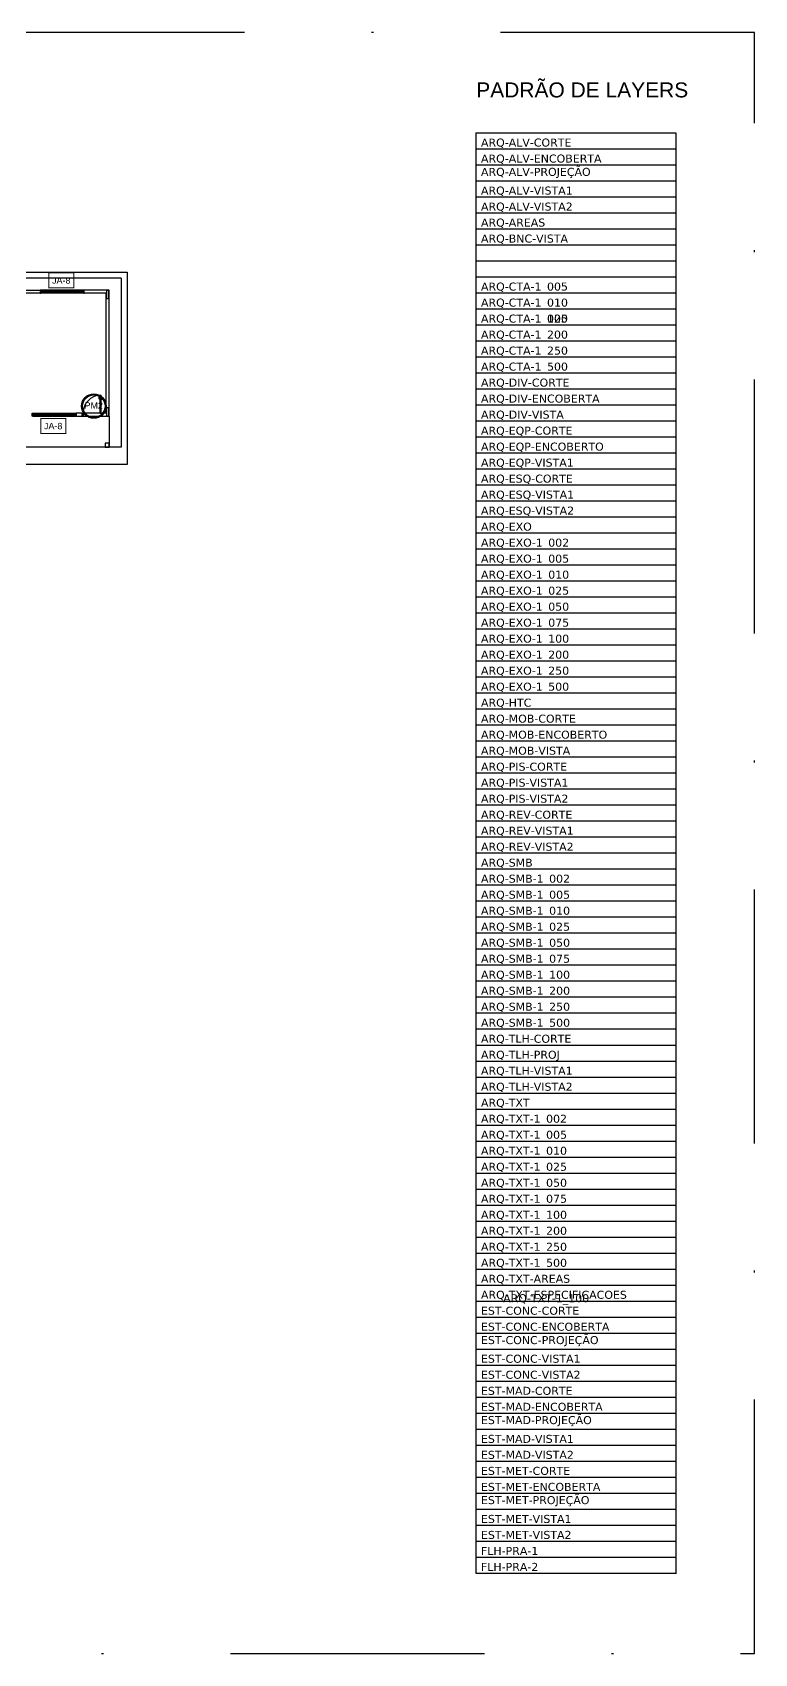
# Model space of a CAD drawing. Header units: inches. Extents: x 48 to 253, y 44 to 126.
# Drawn here: x 217 to 253.1, y 44.5 to 125.5 of the extents above; entities that cross this region are included whole.
import ezdxf

# ---------------------------------------------------------------- set-up
doc = ezdxf.new("R2010")
doc.units = ezdxf.units.IN
doc.header["$LTSCALE"] = 100
doc.header["$MEASUREMENT"] = 0
for name, pattern in [('C5', [60, 50, -5, 0, -5]), ('CONTINU', [0]), ('DASHDOT', [25.4, 12.7, -6.35, 0, -6.35]), ('HIDDEN', [9.525, 6.35, -3.175]), ('TRAÇO-2PTOS_P', [0.625, 0.25, -0.125, 0, -0.125, 0, -0.125])]:
    doc.linetypes.add(name, pattern=pattern)
for name, color, linetype in [('ARQ-ALV-CORTE', 5, 'Continuous'), ('ARQ-ALV-ENCOBERTA', 8, 'HIDDEN'), ('ARQ-ALV-PROJEÇÃO', 252, 'Continuous'), ('ARQ-ALV-VISTA1', 2, 'Continuous'), ('ARQ-ALV-VISTA2', 1, 'Continuous'), ('ARQ-AREAS', 7, 'Continuous'), ('ARQ-BNC-VISTA', 1, 'Continuous'), ('ARQ-CTA-1_005', 1, 'C5'), ('ARQ-CTA-1_010', 1, 'C5'), ('ARQ-CTA-1_025', 1, 'Continuous'), ('ARQ-CTA-1_100', 1, 'Continuous'), ('ARQ-CTA-1_200', 1, 'C5'), ('ARQ-CTA-1_250', 1, 'Continuous'), ('ARQ-CTA-1_500', 1, 'Continuous'), ('ARQ-DIV-CORTE', 3, 'Continuous'), ('ARQ-DIV-ENCOBERTA', 8, 'Continuous'), ('ARQ-DIV-VISTA', 1, 'Continuous'), ('ARQ-EQP-CORTE', 2, 'Continuous'), ('ARQ-EQP-ENCOBERTO', 8, 'Continuous'), ('ARQ-EQP-VISTA', 1, 'Continuous'), ('ARQ-ESQ-CORTE', 3, 'Continuous'), ('ARQ-ESQ-VISTA1', 2, 'Continuous'), ('ARQ-ESQ-VISTA2', 1, 'Continuous'), ('ARQ-EXO', 251, 'C5'), ('ARQ-EXO-1_002', 251, 'C5'), ('ARQ-EXO-1_005', 251, 'C5'), ('ARQ-EXO-1_010', 251, 'C5'), ('ARQ-EXO-1_025', 251, 'C5'), ('ARQ-EXO-1_050', 251, 'C5'), ('ARQ-EXO-1_100', 251, 'C5'), ('ARQ-EXO-1_200', 251, 'C5'), ('ARQ-EXO-1_250', 251, 'C5'), ('ARQ-EXO-1_500', 251, 'C5'), ('ARQ-HTC', 9, 'Continuous'), ('ARQ-MOB-CORTE', 2, 'Continuous'), ('ARQ-MOB-ENCOBERTO', 8, 'HIDDEN'), ('ARQ-MOB-VISTA', 1, 'CONTINU'), ('ARQ-PIS-VISTA1', 1, 'Continuous'), ('ARQ-PIS-VISTA2', 2, 'Continuous'), ('ARQ-REV-CORTE', 3, 'Continuous'), ('ARQ-REV-VISTA1', 30, 'Continuous'), ('ARQ-REV-VISTA2', 30, 'Continuous'), ('ARQ-SMB', 1, 'Continuous'), ('ARQ-SMB-1_002', 1, 'Continuous'), ('ARQ-SMB-1_005', 1, 'CONTINU'), ('ARQ-SMB-1_010', 1, 'Continuous'), ('ARQ-SMB-1_025', 1, 'Continuous'), ('ARQ-SMB-1_050', 1, 'Continuous'), ('ARQ-SMB-1_100', 1, 'Continuous'), ('ARQ-SMB-1_200', 1, 'Continuous'), ('ARQ-SMB-1_250', 1, 'Continuous'), ('ARQ-SMB-1_500', 1, 'Continuous'), ('ARQ-TLH-CORTE', 4, 'Continuous'), ('ARQ-TLH-PROJ', 8, 'TRAÇO-2PTOS_P'), ('ARQ-TLH-VISTA1', 2, 'Continuous'), ('ARQ-TLH-VISTA2', 1, 'Continuous'), ('ARQ-TXT', 2, 'Continuous'), ('ARQ-TXT-1_002', 2, 'Continuous'), ('ARQ-TXT-1_005', 2, 'Continuous'), ('ARQ-TXT-1_010', 2, 'Continuous'), ('ARQ-TXT-1_025', 2, 'Continuous'), ('ARQ-TXT-1_050', 2, 'Continuous'), ('ARQ-TXT-1_075', 2, 'Continuous'), ('ARQ-TXT-1_100', 2, 'Continuous'), ('ARQ-TXT-1_200', 6, 'Continuous'), ('ARQ-TXT-1_250', 2, 'Continuous'), ('ARQ-TXT-1_500', 2, 'Continuous'), ('ARQ-TXT-AREAS', 2, 'Continuous'), ('ARQ-TXT-ESPECIFICACOES', 2, 'Continuous'), ('EST-CONC-CORTE', 6, 'Continuous'), ('EST-CONC-ENCOBERTA', 9, 'Continuous'), ('EST-CONC-PROJEÇÃO', 252, 'Continuous'), ('EST-CONC-VISTA1', 3, 'Continuous'), ('EST-CONC-VISTA2', 2, 'Continuous'), ('EST-MAD-CORTE', 4, 'Continuous'), ('EST-MAD-ENCOBERTA', 9, 'Continuous'), ('EST-MAD-PROJEÇÃO', 251, 'Continuous'), ('EST-MAD-VISTA1', 2, 'Continuous'), ('EST-MAD-VISTA2', 1, 'Continuous'), ('EST-MET-CORTE', 5, 'Continuous'), ('EST-MET-ENCOBERTA', 9, 'Continuous'), ('EST-MET-PROJEÇÃO', 253, 'Continuous'), ('EST-MET-VISTA1', 1, 'Continuous'), ('EST-MET-VISTA2', 8, 'Continuous'), ('FLH-PRA-01', 1, 'Continuous'), ('FLH-PRA-02', 6, 'Continuous')]:
    doc.layers.add(name, color=color, linetype=linetype)
doc.layers.add('ARQ-PIS-CORTE', color=4, linetype='Continuous', plot=False)
doc.layers.add('REV-FNDE', color=1, linetype='Continuous', lineweight=30)
doc.styles.add('ESC-50-A20', font='arial.ttf', dxfattribs={"height": 0.1})
doc.styles.get("Standard").update_dxf_attribs({"font": 'arial.ttf'})

msp = doc.modelspace()

# ---------------------------------------------------------------- hatches: boundary and pattern name
at = {"layer": 'ARQ-SMB-1_100'}
h = msp.add_hatch(color=252, dxfattribs=at)
edge = h.paths.add_edge_path()
edge.add_arc((220.028, 106.854), 0.612, 0, 360)
edge = h.paths.add_edge_path(flags=17)
edge.add_arc((220.028, 106.854), 0.559, 0, 360)

# ---------------------------------------------------------------- linework, layer by layer
at = {"color": 251}
for p, q in [((239.133, 120.513), (249.133, 120.513)), ((239.133, 120.513), (239.133, 48.513)), ((249.133, 120.513), (249.133, 48.48)), ((239.133, 119.713), (249.133, 119.713)), ((239.133, 118.913), (249.133, 118.913)), ((239.133, 118.113), (249.133, 118.113)), ((239.133, 117.313), (249.133, 117.313)), ((239.133, 116.513), (249.133, 116.513)), ((239.133, 115.713), (249.133, 115.713)), ((239.133, 114.913), (249.133, 114.913)), ((239.133, 114.113), (249.133, 114.113)), ((239.133, 113.313), (249.133, 113.313)), ((239.133, 112.513), (249.133, 112.513)), ((239.133, 111.713), (249.133, 111.713)), ((239.133, 110.913), (249.133, 110.913)), ((239.133, 110.113), (249.133, 110.113)), ((239.133, 109.313), (249.133, 109.313)), ((239.133, 108.513), (249.133, 108.513)), ((239.133, 107.713), (249.133, 107.713)), ((239.133, 106.913), (249.133, 106.913)), ((239.133, 106.113), (249.133, 106.113)), ((239.133, 105.313), (249.133, 105.313)), ((239.133, 104.513), (249.133, 104.513)), ((239.133, 103.713), (249.133, 103.713)), ((239.133, 102.913), (249.133, 102.913)), ((239.133, 102.113), (249.133, 102.113)), ((239.133, 101.313), (249.133, 101.313)), ((239.133, 100.513), (249.133, 100.513)), ((239.133, 99.713), (249.133, 99.713)), ((239.133, 98.913), (249.133, 98.913)), ((239.133, 98.113), (249.133, 98.113)), ((239.133, 97.313), (249.133, 97.313)), ((239.133, 96.513), (249.133, 96.513)), ((239.133, 95.713), (249.133, 95.713)), ((239.133, 94.913), (249.133, 94.913)), ((239.133, 94.113), (249.133, 94.113)), ((239.133, 93.313), (249.133, 93.313)), ((239.133, 92.513), (249.133, 92.513)), ((239.133, 91.713), (249.133, 91.713)), ((239.133, 90.913), (249.133, 90.913)), ((239.133, 90.113), (249.133, 90.113)), ((239.133, 89.313), (249.133, 89.313)), ((239.133, 88.513), (249.133, 88.513)), ((239.133, 87.713), (249.133, 87.713)), ((239.133, 86.913), (249.133, 86.913)), ((239.133, 86.113), (249.133, 86.113)), ((239.133, 85.313), (249.133, 85.313)), ((239.133, 84.513), (249.133, 84.513)), ((239.133, 83.713), (249.133, 83.713)), ((239.133, 82.913), (249.133, 82.913)), ((239.133, 82.113), (249.133, 82.113)), ((239.133, 81.313), (249.133, 81.313)), ((239.133, 80.513), (249.133, 80.513)), ((239.133, 79.713), (249.133, 79.713)), ((239.133, 78.913), (249.133, 78.913)), ((239.133, 78.113), (249.133, 78.113)), ((239.133, 77.313), (249.133, 77.313)), ((239.133, 76.513), (249.133, 76.513)), ((239.133, 75.713), (249.133, 75.713)), ((239.133, 74.913), (249.133, 74.913)), ((239.133, 74.113), (249.133, 74.113)), ((239.133, 73.313), (249.133, 73.313)), ((239.133, 72.513), (249.133, 72.513)), ((239.133, 71.713), (249.133, 71.713)), ((239.133, 70.913), (249.133, 70.913)), ((239.133, 70.113), (249.133, 70.113)), ((239.133, 69.313), (249.133, 69.313)), ((239.133, 68.513), (249.133, 68.513)), ((239.133, 67.713), (249.133, 67.713)), ((239.133, 66.913), (249.133, 66.913)), ((239.133, 66.113), (249.133, 66.113)), ((239.133, 65.313), (249.133, 65.313)), ((239.133, 64.513), (249.133, 64.513)), ((239.133, 63.713), (249.133, 63.713)), ((239.133, 62.913), (249.133, 62.913)), ((239.133, 62.113), (249.133, 62.113)), ((239.133, 61.313), (249.133, 61.313)), ((239.133, 60.513), (249.133, 60.513)), ((239.133, 59.713), (249.133, 59.713)), ((239.133, 58.913), (249.133, 58.913)), ((239.133, 58.113), (249.133, 58.113)), ((239.133, 57.313), (249.133, 57.313)), ((239.133, 56.513), (249.133, 56.513)), ((239.133, 55.713), (249.133, 55.713)), ((239.133, 54.913), (249.133, 54.913)), ((239.133, 54.113), (249.133, 54.113)), ((239.133, 53.313), (249.133, 53.313)), ((239.133, 52.513), (249.133, 52.513)), ((239.133, 51.713), (249.133, 51.713)), ((239.133, 50.913), (249.133, 50.913)), ((239.133, 50.113), (249.133, 50.113)), ((239.133, 49.313), (249.133, 49.313)), ((239.133, 48.513), (249.133, 48.513))]:
    msp.add_line(p, q, dxfattribs=at)
at = {"linetype": 'DASHDOT', "ltscale": 0.01}
msp.add_lwpolyline([(253.062, 125.533), (48.358, 125.533), (48.358, 44.49), (253.062, 44.49)], close=True, dxfattribs=at)
at = {"layer": 'ARQ-SMB-1_100', "color": 252, "ltscale": 10, "const_width": 0.05}
for points in [[(217.78, 112.757), (219.03, 112.757), (219.03, 113.507), (217.78, 113.507)], [(217.375, 105.478), (218.625, 105.478), (218.625, 106.228), (217.375, 106.228)]]:
    msp.add_lwpolyline(points, close=True, dxfattribs=at)
at = {"layer": 'ARQ-SMB-1_100', "color": 252}
for radius in [0.612, 0.559]:
    msp.add_circle((220.028, 106.854), radius, dxfattribs=at)
at = {"layer": 'REV-FNDE', "color": 252, "ltscale": 10}
for p, q in [((221.398, 113.253), (162.998, 113.253)), ((219.518, 112.653), (217.378, 112.653)), ((219.548, 112.503), (219.548, 112.653)), ((220.798, 106.353), (220.798, 112.653)), ((221.398, 113.253), (221.398, 104.803)), ((219.518, 112.588), (217.378, 112.588)), ((219.518, 112.568), (217.378, 112.568)), ((219.518, 112.503), (217.378, 112.503)), ((220.648, 106.503), (220.648, 112.503)), ((220.302, 107.213), (220.302, 107.293)), ((220.322, 107.213), (220.322, 107.293)), ((220.332, 107.323), (220.347, 107.323)), ((220.332, 107.303), (220.347, 107.303)), ((220.347, 107.288), (220.347, 107.338)), ((220.347, 107.338), (220.352, 107.338)), ((220.347, 107.288), (220.352, 107.288)), ((220.352, 106.503), (220.352, 107.403)), ((220.352, 107.403), (220.392, 107.403)), ((220.392, 106.503), (220.392, 107.403)), ((220.397, 107.338), (220.392, 107.338)), ((220.397, 107.288), (220.392, 107.288)), ((220.397, 107.288), (220.397, 107.338)), ((220.412, 107.323), (220.397, 107.323)), ((220.412, 107.303), (220.397, 107.303)), ((220.422, 107.213), (220.422, 107.293)), ((220.442, 107.213), (220.442, 107.293)), ((216.973, 106.503), (219.113, 106.503)), ((216.973, 106.438), (219.113, 106.438)), ((216.973, 106.418), (219.113, 106.418)), ((216.973, 106.353), (219.113, 106.353)), ((219.442, 106.503), (219.442, 106.353)), ((219.442, 106.503), (219.492, 106.503)), ((219.442, 106.353), (219.492, 106.353)), ((219.492, 106.503), (219.492, 106.353)), ((220.352, 106.503), (219.492, 106.503)), ((219.492, 106.353), (220.392, 106.353)), ((220.352, 106.503), (220.392, 106.503)), ((220.392, 106.503), (220.392, 106.353)), ((220.392, 106.503), (220.442, 106.503)), ((220.392, 106.353), (220.442, 106.353)), ((220.648, 106.503), (220.442, 106.503)), ((220.442, 106.503), (220.442, 106.353)), ((220.442, 106.503), (220.442, 106.353)), ((220.442, 106.353), (220.798, 106.353)), ((220.798, 106.353), (220.798, 104.803)), ((221.398, 104.803), (162.998, 104.803))]:
    msp.add_line(p, q, dxfattribs=at)
for points in [[(162.698, 113.553), (221.698, 113.553), (221.698, 103.928), (162.698, 103.928)], [(217.348, 112.653), (217.348, 112.503), (215.948, 112.503), (215.948, 112.653)], [(217.378, 112.653), (217.348, 112.653), (217.348, 112.503), (217.378, 112.503)], [(219.548, 112.653), (219.518, 112.653), (219.518, 112.503), (219.548, 112.503)], [(220.663, 112.238), (220.783, 112.238), (220.783, 112.638), (220.663, 112.638)], [(216.943, 106.503), (216.973, 106.503), (216.973, 106.353), (216.943, 106.353)], [(219.113, 106.503), (219.143, 106.503), (219.143, 106.353), (219.113, 106.353)], [(219.442, 106.503), (219.143, 106.503), (219.143, 106.353), (219.442, 106.353)], [(220.663, 106.368), (220.783, 106.368), (220.783, 106.768), (220.663, 106.768)], [(220.798, 105.003), (220.598, 105.003), (220.598, 104.803), (220.798, 104.803)]]:
    msp.add_lwpolyline(points, close=True, dxfattribs=at)
for points in [[(220.798, 112.653), (219.548, 112.653)], [(220.648, 106.503), (220.648, 106.503), (220.648, 112.503), (219.548, 112.503)]]:
    msp.add_lwpolyline(points, dxfattribs=at)
for centre, radius, start, end in [((220.392, 106.504), 0.9, 92.86598, 180.07166), ((220.332, 107.293), 0.03, 90, 180), ((220.312, 107.213), 0.01, 180, 0), ((220.332, 107.293), 0.01, 90, 180), ((220.412, 107.293), 0.03, 0, 90), ((220.412, 107.293), 0.01, 0, 90), ((220.432, 107.213), 0.01, 180, 0)]:
    msp.add_arc(centre, radius, start, end, dxfattribs=at)

# ---------------------------------------------------------------- texts
at = {"layer": 'ARQ-ALV-CORTE', "insert": (239.383, 120.227), "char_height": 0.4, "attachment_point": 1}
msp.add_mtext_dynamic_manual_height_columns('{\\fVerdana|b0|i0|c0|p34;ARQ-ALV-CORTE}', width=14.41568, gutter_width=12.5, heights=[0], dxfattribs=at)
at = {"layer": 'ARQ-ALV-ENCOBERTA', "insert": (239.383, 119.427), "char_height": 0.4, "attachment_point": 1}
msp.add_mtext_dynamic_manual_height_columns('{\\fVerdana|b0|i0|c0|p34;ARQ-ALV-ENCOBERTA}', width=14.41568, gutter_width=12.5, heights=[0], dxfattribs=at)
at = {"layer": 'ARQ-ALV-PROJEÇÃO', "insert": (239.383, 118.762), "char_height": 0.4, "attachment_point": 1}
msp.add_mtext_dynamic_manual_height_columns('{\\fVerdana|b0|i0|c0|p34;ARQ-ALV-PROJEÇÃO}', width=14.41568, gutter_width=12.5, heights=[0], dxfattribs=at)
at = {"layer": 'ARQ-ALV-VISTA1', "insert": (239.383, 117.827), "char_height": 0.4, "attachment_point": 1}
msp.add_mtext_dynamic_manual_height_columns('{\\fVerdana|b0|i0|c0|p34;ARQ-ALV-VISTA1}', width=14.41568, gutter_width=12.5, heights=[0], dxfattribs=at)
at = {"layer": 'ARQ-ALV-VISTA2', "insert": (239.383, 117.027), "char_height": 0.4, "attachment_point": 1}
msp.add_mtext_dynamic_manual_height_columns('{\\fVerdana|b0|i0|c0|p34;ARQ-ALV-VISTA2}', width=14.41568, gutter_width=12.5, heights=[0], dxfattribs=at)
at = {"layer": 'ARQ-AREAS', "insert": (239.383, 116.227), "char_height": 0.4, "attachment_point": 1}
msp.add_mtext_dynamic_manual_height_columns('{\\fVerdana|b0|i0|c0|p34;ARQ-AREAS}', width=14.41568, gutter_width=12.5, heights=[0], dxfattribs=at)
at = {"layer": 'ARQ-BNC-VISTA', "insert": (239.383, 115.427), "char_height": 0.4, "attachment_point": 1}
msp.add_mtext_dynamic_manual_height_columns('{\\fVerdana|b0|i0|c0|p34;ARQ-BNC-VISTA}', width=14.41568, gutter_width=12.5, heights=[0], dxfattribs=at)
at = {"layer": 'ARQ-CTA-1_005', "insert": (239.383, 113.027), "char_height": 0.4, "attachment_point": 1}
msp.add_mtext_dynamic_manual_height_columns('{\\fVerdana|b0|i0|c0|p34;ARQ-CTA-1_005}', width=14.41568, gutter_width=12.5, heights=[0], dxfattribs=at)
at = {"layer": 'ARQ-CTA-1_010', "insert": (239.383, 112.227), "char_height": 0.4, "attachment_point": 1}
msp.add_mtext_dynamic_manual_height_columns('{\\fVerdana|b0|i0|c0|p34;ARQ-CTA-1_010}', width=14.41568, gutter_width=12.5, heights=[0], dxfattribs=at)
at = {"layer": 'ARQ-CTA-1_025', "insert": (239.383, 111.427), "char_height": 0.4, "attachment_point": 1}
msp.add_mtext_dynamic_manual_height_columns('{\\fVerdana|b0|i0|c0|p34;ARQ-CTA-1_025}', width=14.41568, gutter_width=12.5, heights=[0], dxfattribs=at)
at = {"layer": 'ARQ-CTA-1_100', "insert": (239.383, 111.427), "char_height": 0.4, "attachment_point": 1}
msp.add_mtext_dynamic_manual_height_columns('{\\fVerdana|b0|i0|c0|p34;ARQ-CTA-1_100}', width=14.41568, gutter_width=12.5, heights=[0], dxfattribs=at)
at = {"layer": 'ARQ-CTA-1_200', "insert": (239.383, 110.627), "char_height": 0.4, "attachment_point": 1}
msp.add_mtext_dynamic_manual_height_columns('{\\fVerdana|b0|i0|c0|p34;ARQ-CTA-1_200}', width=14.41568, gutter_width=12.5, heights=[0], dxfattribs=at)
at = {"layer": 'ARQ-CTA-1_250', "insert": (239.383, 109.827), "char_height": 0.4, "attachment_point": 1}
msp.add_mtext_dynamic_manual_height_columns('{\\fVerdana|b0|i0|c0|p34;ARQ-CTA-1_250}', width=14.41568, gutter_width=12.5, heights=[0], dxfattribs=at)
at = {"layer": 'ARQ-CTA-1_500', "insert": (239.383, 109.027), "char_height": 0.4, "attachment_point": 1}
msp.add_mtext_dynamic_manual_height_columns('{\\fVerdana|b0|i0|c0|p34;ARQ-CTA-1_500}', width=14.41568, gutter_width=12.5, heights=[0], dxfattribs=at)
at = {"layer": 'ARQ-DIV-CORTE', "insert": (239.383, 108.227), "char_height": 0.4, "attachment_point": 1}
msp.add_mtext_dynamic_manual_height_columns('{\\fVerdana|b0|i0|c0|p34;ARQ-DIV-CORTE}', width=14.41568, gutter_width=12.5, heights=[0], dxfattribs=at)
at = {"layer": 'ARQ-DIV-ENCOBERTA', "insert": (239.383, 107.427), "char_height": 0.4, "attachment_point": 1}
msp.add_mtext_dynamic_manual_height_columns('{\\fVerdana|b0|i0|c0|p34;ARQ-DIV-ENCOBERTA}', width=14.41568, gutter_width=12.5, heights=[0], dxfattribs=at)
at = {"layer": 'ARQ-DIV-VISTA', "insert": (239.383, 106.627), "char_height": 0.4, "attachment_point": 1}
msp.add_mtext_dynamic_manual_height_columns('{\\fVerdana|b0|i0|c0|p34;ARQ-DIV-VISTA}', width=14.41568, gutter_width=12.5, heights=[0], dxfattribs=at)
at = {"layer": 'ARQ-EQP-CORTE', "insert": (239.383, 105.827), "char_height": 0.4, "attachment_point": 1}
msp.add_mtext_dynamic_manual_height_columns('{\\fVerdana|b0|i0|c0|p34;ARQ-EQP-CORTE}', width=14.41568, gutter_width=12.5, heights=[0], dxfattribs=at)
at = {"layer": 'ARQ-EQP-ENCOBERTO', "insert": (239.383, 105.027), "char_height": 0.4, "attachment_point": 1}
msp.add_mtext_dynamic_manual_height_columns('{\\fVerdana|b0|i0|c0|p34;ARQ-EQP-ENCOBERTO}', width=14.41568, gutter_width=12.5, heights=[0], dxfattribs=at)
at = {"layer": 'ARQ-EQP-VISTA', "insert": (239.383, 104.227), "char_height": 0.4, "attachment_point": 1}
msp.add_mtext_dynamic_manual_height_columns('{\\fVerdana|b0|i0|c0|p34;ARQ-EQP-VISTA1}', width=14.41568, gutter_width=12.5, heights=[0], dxfattribs=at)
at = {"layer": 'ARQ-ESQ-CORTE', "insert": (239.383, 103.427), "char_height": 0.4, "attachment_point": 1}
msp.add_mtext_dynamic_manual_height_columns('{\\fVerdana|b0|i0|c0|p34;ARQ-ESQ-CORTE}', width=9.75, gutter_width=12.5, heights=[0], dxfattribs=at)
at = {"layer": 'ARQ-ESQ-VISTA1', "insert": (239.383, 102.627), "char_height": 0.4, "attachment_point": 1}
msp.add_mtext_dynamic_manual_height_columns('{\\fVerdana|b0|i0|c0|p34;ARQ-ESQ-VISTA1}', width=9.75, gutter_width=12.5, heights=[0], dxfattribs=at)
at = {"layer": 'ARQ-ESQ-VISTA2', "insert": (239.383, 101.827), "char_height": 0.4, "attachment_point": 1}
msp.add_mtext_dynamic_manual_height_columns('{\\fVerdana|b0|i0|c0|p34;ARQ-ESQ-VISTA2}', width=14.41568, gutter_width=12.5, heights=[0], dxfattribs=at)
at = {"layer": 'ARQ-EXO', "insert": (239.383, 101.027), "char_height": 0.4, "attachment_point": 1}
msp.add_mtext_dynamic_manual_height_columns('{\\fVerdana|b0|i0|c0|p34;ARQ-EXO}', width=14.41568, gutter_width=12.5, heights=[0], dxfattribs=at)
at = {"layer": 'ARQ-EXO-1_002', "insert": (239.383, 100.227), "char_height": 0.4, "attachment_point": 1}
msp.add_mtext_dynamic_manual_height_columns('{\\fVerdana|b0|i0|c0|p34;ARQ-EXO-1_002}', width=14.41568, gutter_width=12.5, heights=[0], dxfattribs=at)
at = {"layer": 'ARQ-EXO-1_005', "insert": (239.383, 99.427), "char_height": 0.4, "attachment_point": 1}
msp.add_mtext_dynamic_manual_height_columns('{\\fVerdana|b0|i0|c0|p34;ARQ-EXO-1_005}', width=14.41568, gutter_width=12.5, heights=[0], dxfattribs=at)
at = {"layer": 'ARQ-EXO-1_010', "insert": (239.383, 98.627), "char_height": 0.4, "attachment_point": 1}
msp.add_mtext_dynamic_manual_height_columns('{\\fVerdana|b0|i0|c0|p34;ARQ-EXO-1_010}', width=14.41568, gutter_width=12.5, heights=[0], dxfattribs=at)
at = {"layer": 'ARQ-EXO-1_025', "insert": (239.383, 97.827), "char_height": 0.4, "attachment_point": 1}
msp.add_mtext_dynamic_manual_height_columns('{\\fVerdana|b0|i0|c0|p34;ARQ-EXO-1_025}', width=14.41568, gutter_width=12.5, heights=[0], dxfattribs=at)
at = {"layer": 'ARQ-EXO-1_050', "char_height": 0.4, "attachment_point": 1}
for s, insert in [('{\\fVerdana|b0|i0|c0|p34;ARQ-EXO-1_050}', (239.383, 97.027)), ('{\\fVerdana|b0|i0|c0|p34;ARQ-EXO-1_075}', (239.383, 96.227))]:
    msp.add_mtext_dynamic_manual_height_columns(s, width=14.41568, gutter_width=12.5, heights=[0], dxfattribs=dict(at, insert=insert))
at = {"layer": 'ARQ-EXO-1_100', "insert": (239.383, 95.427), "char_height": 0.4, "attachment_point": 1}
msp.add_mtext_dynamic_manual_height_columns('{\\fVerdana|b0|i0|c0|p34;ARQ-EXO-1_100}', width=14.41568, gutter_width=12.5, heights=[0], dxfattribs=at)
at = {"layer": 'ARQ-EXO-1_200', "insert": (239.383, 94.627), "char_height": 0.4, "attachment_point": 1}
msp.add_mtext_dynamic_manual_height_columns('{\\fVerdana|b0|i0|c0|p34;ARQ-EXO-1_200}', width=14.41568, gutter_width=12.5, heights=[0], dxfattribs=at)
at = {"layer": 'ARQ-EXO-1_250', "insert": (239.383, 93.827), "char_height": 0.4, "attachment_point": 1}
msp.add_mtext_dynamic_manual_height_columns('{\\fVerdana|b0|i0|c0|p34;ARQ-EXO-1_250}', width=14.41568, gutter_width=12.5, heights=[0], dxfattribs=at)
at = {"layer": 'ARQ-EXO-1_500', "insert": (239.383, 93.027), "char_height": 0.4, "attachment_point": 1}
msp.add_mtext_dynamic_manual_height_columns('{\\fVerdana|b0|i0|c0|p34;ARQ-EXO-1_500}', width=14.41568, gutter_width=12.5, heights=[0], dxfattribs=at)
at = {"layer": 'ARQ-HTC', "insert": (239.383, 92.227), "char_height": 0.4, "attachment_point": 1}
msp.add_mtext_dynamic_manual_height_columns('{\\fVerdana|b0|i0|c0|p34;ARQ-HTC}', width=14.41568, gutter_width=12.5, heights=[0], dxfattribs=at)
at = {"layer": 'ARQ-MOB-CORTE', "insert": (239.383, 91.427), "char_height": 0.4, "attachment_point": 1}
msp.add_mtext_dynamic_manual_height_columns('{\\fVerdana|b0|i0|c0|p34;ARQ-MOB-CORTE}', width=14.41568, gutter_width=12.5, heights=[0], dxfattribs=at)
at = {"layer": 'ARQ-MOB-ENCOBERTO', "insert": (239.383, 90.627), "char_height": 0.4, "attachment_point": 1}
msp.add_mtext_dynamic_manual_height_columns('{\\fVerdana|b0|i0|c0|p34;ARQ-MOB-ENCOBERTO}', width=14.41568, gutter_width=12.5, heights=[0], dxfattribs=at)
at = {"layer": 'ARQ-MOB-VISTA', "insert": (239.383, 89.827), "char_height": 0.4, "attachment_point": 1}
msp.add_mtext_dynamic_manual_height_columns('{\\fVerdana|b0|i0|c0|p34;ARQ-MOB-VISTA}', width=14.41568, gutter_width=12.5, heights=[0], dxfattribs=at)
at = {"layer": 'ARQ-PIS-CORTE', "insert": (239.383, 89.027), "char_height": 0.4, "attachment_point": 1}
msp.add_mtext_dynamic_manual_height_columns('{\\fVerdana|b0|i0|c0|p34;ARQ-PIS-CORTE}', width=14.41568, gutter_width=12.5, heights=[0], dxfattribs=at)
at = {"layer": 'ARQ-PIS-VISTA1', "insert": (239.383, 88.227), "char_height": 0.4, "attachment_point": 1}
msp.add_mtext_dynamic_manual_height_columns('{\\fVerdana|b0|i0|c0|p34;ARQ-PIS-VISTA1}', width=14.41568, gutter_width=12.5, heights=[0], dxfattribs=at)
at = {"layer": 'ARQ-PIS-VISTA2', "insert": (239.383, 87.427), "char_height": 0.4, "attachment_point": 1}
msp.add_mtext_dynamic_manual_height_columns('{\\fVerdana|b0|i0|c0|p34;ARQ-PIS-VISTA2}', width=14.41568, gutter_width=12.5, heights=[0], dxfattribs=at)
at = {"layer": 'ARQ-REV-CORTE', "insert": (239.383, 86.627), "char_height": 0.4, "attachment_point": 1}
msp.add_mtext_dynamic_manual_height_columns('{\\fVerdana|b0|i0|c0|p34;ARQ-REV-CORTE}', width=14.41568, gutter_width=12.5, heights=[0], dxfattribs=at)
at = {"layer": 'ARQ-REV-VISTA1', "insert": (239.383, 85.827), "char_height": 0.4, "attachment_point": 1}
msp.add_mtext_dynamic_manual_height_columns('{\\fVerdana|b0|i0|c0|p34;ARQ-REV-VISTA1}', width=14.41568, gutter_width=12.5, heights=[0], dxfattribs=at)
at = {"layer": 'ARQ-REV-VISTA2', "insert": (239.383, 85.027), "char_height": 0.4, "attachment_point": 1}
msp.add_mtext_dynamic_manual_height_columns('{\\fVerdana|b0|i0|c0|p34;ARQ-REV-VISTA2}', width=14.41568, gutter_width=12.5, heights=[0], dxfattribs=at)
at = {"layer": 'ARQ-SMB', "insert": (239.383, 84.227), "char_height": 0.4, "attachment_point": 1}
msp.add_mtext_dynamic_manual_height_columns('{\\fVerdana|b0|i0|c0|p34;ARQ-SMB}', width=14.41568, gutter_width=12.5, heights=[0], dxfattribs=at)
at = {"layer": 'ARQ-SMB-1_002', "insert": (239.383, 83.427), "char_height": 0.4, "attachment_point": 1}
msp.add_mtext_dynamic_manual_height_columns('{\\fVerdana|b0|i0|c0|p34;ARQ-SMB-1_002}', width=14.41568, gutter_width=12.5, heights=[0], dxfattribs=at)
at = {"layer": 'ARQ-SMB-1_005', "insert": (239.383, 82.627), "char_height": 0.4, "attachment_point": 1}
msp.add_mtext_dynamic_manual_height_columns('{\\fVerdana|b0|i0|c0|p34;ARQ-SMB-1_005}', width=14.41568, gutter_width=12.5, heights=[0], dxfattribs=at)
at = {"layer": 'ARQ-SMB-1_010', "insert": (239.383, 81.827), "char_height": 0.4, "attachment_point": 1}
msp.add_mtext_dynamic_manual_height_columns('{\\fVerdana|b0|i0|c0|p34;ARQ-SMB-1_010}', width=14.41568, gutter_width=12.5, heights=[0], dxfattribs=at)
at = {"layer": 'ARQ-SMB-1_025', "insert": (239.383, 81.027), "char_height": 0.4, "attachment_point": 1}
msp.add_mtext_dynamic_manual_height_columns('{\\fVerdana|b0|i0|c0|p34;ARQ-SMB-1_025}', width=14.41568, gutter_width=12.5, heights=[0], dxfattribs=at)
at = {"layer": 'ARQ-SMB-1_050', "char_height": 0.4, "attachment_point": 1}
for s, insert in [('{\\fVerdana|b0|i0|c0|p34;ARQ-SMB-1_050}', (239.383, 80.227)), ('{\\fVerdana|b0|i0|c0|p34;ARQ-SMB-1_075}', (239.383, 79.427))]:
    msp.add_mtext_dynamic_manual_height_columns(s, width=14.41568, gutter_width=12.5, heights=[0], dxfattribs=dict(at, insert=insert))
at = {"layer": 'ARQ-SMB-1_100', "insert": (239.383, 78.627), "char_height": 0.4, "attachment_point": 1}
msp.add_mtext_dynamic_manual_height_columns('{\\fVerdana|b0|i0|c0|p34;ARQ-SMB-1_100}', width=14.41568, gutter_width=12.5, heights=[0], dxfattribs=at)
at = {"layer": 'ARQ-SMB-1_200', "insert": (239.383, 77.827), "char_height": 0.4, "attachment_point": 1}
msp.add_mtext_dynamic_manual_height_columns('{\\fVerdana|b0|i0|c0|p34;ARQ-SMB-1_200}', width=14.41568, gutter_width=12.5, heights=[0], dxfattribs=at)
at = {"layer": 'ARQ-SMB-1_250', "insert": (239.383, 77.027), "char_height": 0.4, "attachment_point": 1}
msp.add_mtext_dynamic_manual_height_columns('{\\fVerdana|b0|i0|c0|p34;ARQ-SMB-1_250}', width=14.41568, gutter_width=12.5, heights=[0], dxfattribs=at)
at = {"layer": 'ARQ-SMB-1_250', "style": 'ESC-50-A20'}
for tag, p in [('JA-8', (217.941, 112.973)), ('PM2', (219.562, 106.724)), ('JA-8', (217.536, 105.694))]:
    msp.add_attdef(tag, p, '', height=0.32, dxfattribs=at)
at = {"layer": 'ARQ-SMB-1_500', "insert": (239.383, 76.227), "char_height": 0.4, "attachment_point": 1}
msp.add_mtext_dynamic_manual_height_columns('{\\fVerdana|b0|i0|c0|p34;ARQ-SMB-1_500}', width=14.41568, gutter_width=12.5, heights=[0], dxfattribs=at)
at = {"layer": 'ARQ-TLH-CORTE', "insert": (239.383, 75.427), "char_height": 0.4, "attachment_point": 1}
msp.add_mtext_dynamic_manual_height_columns('{\\fVerdana|b0|i0|c0|p34;ARQ-TLH-CORTE}', width=14.41568, gutter_width=12.5, heights=[0], dxfattribs=at)
at = {"layer": 'ARQ-TLH-PROJ', "insert": (239.383, 74.627), "char_height": 0.4, "attachment_point": 1}
msp.add_mtext_dynamic_manual_height_columns('{\\fVerdana|b0|i0|c0|p34;ARQ-TLH-PROJ}', width=14.41568, gutter_width=12.5, heights=[0], dxfattribs=at)
at = {"layer": 'ARQ-TLH-VISTA1', "insert": (239.383, 73.827), "char_height": 0.4, "attachment_point": 1}
msp.add_mtext_dynamic_manual_height_columns('{\\fVerdana|b0|i0|c0|p34;ARQ-TLH-VISTA1}', width=14.41568, gutter_width=12.5, heights=[0], dxfattribs=at)
at = {"layer": 'ARQ-TLH-VISTA2', "insert": (239.383, 73.027), "char_height": 0.4, "attachment_point": 1}
msp.add_mtext_dynamic_manual_height_columns('{\\fVerdana|b0|i0|c0|p34;ARQ-TLH-VISTA2}', width=14.41568, gutter_width=12.5, heights=[0], dxfattribs=at)
at = {"layer": 'ARQ-TXT', "insert": (239.148, 123.034), "char_height": 0.75, "attachment_point": 1, "style": 'ESC-50-A20'}
msp.add_mtext_dynamic_manual_height_columns('PADRÃO DE LAYERS', width=12.96658, gutter_width=12.5, heights=[0], dxfattribs=at)
at = {"layer": 'ARQ-TXT', "insert": (239.383, 72.227), "char_height": 0.4, "attachment_point": 1}
msp.add_mtext_dynamic_manual_height_columns('{\\fVerdana|b0|i0|c0|p34;ARQ-TXT}', width=14.41568, gutter_width=12.5, heights=[0], dxfattribs=at)
at = {"layer": 'ARQ-TXT-1_002', "insert": (239.383, 71.427), "char_height": 0.4, "attachment_point": 1}
msp.add_mtext_dynamic_manual_height_columns('{\\fVerdana|b0|i0|c0|p34;ARQ-TXT-1_002}', width=14.41568, gutter_width=12.5, heights=[0], dxfattribs=at)
at = {"layer": 'ARQ-TXT-1_005', "insert": (239.383, 70.627), "char_height": 0.4, "attachment_point": 1}
msp.add_mtext_dynamic_manual_height_columns('{\\fVerdana|b0|i0|c0|p34;ARQ-TXT-1_005}', width=14.41568, gutter_width=12.5, heights=[0], dxfattribs=at)
at = {"layer": 'ARQ-TXT-1_010', "insert": (239.383, 69.827), "char_height": 0.4, "attachment_point": 1}
msp.add_mtext_dynamic_manual_height_columns('{\\fVerdana|b0|i0|c0|p34;ARQ-TXT-1_010}', width=14.41568, gutter_width=12.5, heights=[0], dxfattribs=at)
at = {"layer": 'ARQ-TXT-1_025', "insert": (239.383, 69.027), "char_height": 0.4, "attachment_point": 1}
msp.add_mtext_dynamic_manual_height_columns('{\\fVerdana|b0|i0|c0|p34;ARQ-TXT-1_025}', width=14.41568, gutter_width=12.5, heights=[0], dxfattribs=at)
at = {"layer": 'ARQ-TXT-1_050', "insert": (239.383, 68.227), "char_height": 0.4, "attachment_point": 1}
msp.add_mtext_dynamic_manual_height_columns('{\\fVerdana|b0|i0|c0|p34;ARQ-TXT-1_050}', width=14.41568, gutter_width=12.5, heights=[0], dxfattribs=at)
at = {"layer": 'ARQ-TXT-1_075', "insert": (239.383, 67.427), "char_height": 0.4, "attachment_point": 1}
msp.add_mtext_dynamic_manual_height_columns('{\\fVerdana|b0|i0|c0|p34;ARQ-TXT-1_075}', width=14.41568, gutter_width=12.5, heights=[0], dxfattribs=at)
at = {"layer": 'ARQ-TXT-1_100', "char_height": 0.4, "attachment_point": 1}
for insert in [(239.383, 66.627), (240.492, 62.455)]:
    msp.add_mtext_dynamic_manual_height_columns('{\\fVerdana|b0|i0|c0|p34;ARQ-TXT-1_100}', width=14.41568, gutter_width=12.5, heights=[0], dxfattribs=dict(at, insert=insert))
at = {"layer": 'ARQ-TXT-1_200', "insert": (239.383, 65.827), "char_height": 0.4, "attachment_point": 1}
msp.add_mtext_dynamic_manual_height_columns('{\\fVerdana|b0|i0|c0|p34;ARQ-TXT-1_200}', width=14.41568, gutter_width=12.5, heights=[0], dxfattribs=at)
at = {"layer": 'ARQ-TXT-1_250', "insert": (239.383, 65.027), "char_height": 0.4, "attachment_point": 1}
msp.add_mtext_dynamic_manual_height_columns('{\\fVerdana|b0|i0|c0|p34;ARQ-TXT-1_250}', width=14.41568, gutter_width=12.5, heights=[0], dxfattribs=at)
at = {"layer": 'ARQ-TXT-1_500', "insert": (239.383, 64.227), "char_height": 0.4, "attachment_point": 1}
msp.add_mtext_dynamic_manual_height_columns('{\\fVerdana|b0|i0|c0|p34;ARQ-TXT-1_500}', width=14.41568, gutter_width=12.5, heights=[0], dxfattribs=at)
at = {"layer": 'ARQ-TXT-AREAS', "insert": (239.383, 63.427), "char_height": 0.4, "attachment_point": 1}
msp.add_mtext_dynamic_manual_height_columns('{\\fVerdana|b0|i0|c0|p34;ARQ-TXT-AREAS}', width=14.41568, gutter_width=12.5, heights=[0], dxfattribs=at)
at = {"layer": 'ARQ-TXT-ESPECIFICACOES', "insert": (239.383, 62.627), "char_height": 0.4, "attachment_point": 1}
msp.add_mtext_dynamic_manual_height_columns('{\\fVerdana|b0|i0|c0|p34;ARQ-TXT-ESPECIFICACOES}', width=14.41568, gutter_width=12.5, heights=[0], dxfattribs=at)
at = {"layer": 'EST-CONC-CORTE', "insert": (239.383, 61.83), "char_height": 0.4, "attachment_point": 1}
msp.add_mtext_dynamic_manual_height_columns('{\\fVerdana|b0|i0|c0|p34;EST-CONC-CORTE}', width=14.41568, gutter_width=12.5, heights=[0], dxfattribs=at)
at = {"layer": 'EST-CONC-ENCOBERTA', "insert": (239.383, 61.03), "char_height": 0.4, "attachment_point": 1}
msp.add_mtext_dynamic_manual_height_columns('{\\fVerdana|b0|i0|c0|p34;EST-CONC-ENCOBERTA}', width=14.41568, gutter_width=12.5, heights=[0], dxfattribs=at)
at = {"layer": 'EST-CONC-PROJEÇÃO', "insert": (239.383, 60.362), "char_height": 0.4, "attachment_point": 1}
msp.add_mtext_dynamic_manual_height_columns('{\\fVerdana|b0|i0|c0|p34;EST-CONC-PROJEÇÃO}', width=14.41568, gutter_width=12.5, heights=[0], dxfattribs=at)
at = {"layer": 'EST-CONC-VISTA1', "insert": (239.383, 59.43), "char_height": 0.4, "attachment_point": 1}
msp.add_mtext_dynamic_manual_height_columns('{\\fVerdana|b0|i0|c0|p34;EST-CONC-VISTA1}', width=14.41568, gutter_width=12.5, heights=[0], dxfattribs=at)
at = {"layer": 'EST-CONC-VISTA2', "insert": (239.383, 58.63), "char_height": 0.4, "attachment_point": 1}
msp.add_mtext_dynamic_manual_height_columns('{\\fVerdana|b0|i0|c0|p34;EST-CONC-VISTA2}', width=14.41568, gutter_width=12.5, heights=[0], dxfattribs=at)
at = {"layer": 'EST-MAD-CORTE', "insert": (239.383, 57.826), "char_height": 0.4, "attachment_point": 1}
msp.add_mtext_dynamic_manual_height_columns('{\\fVerdana|b0|i0|c0|p34;EST-MAD-CORTE}', width=14.41568, gutter_width=12.5, heights=[0], dxfattribs=at)
at = {"layer": 'EST-MAD-ENCOBERTA', "insert": (239.383, 57.026), "char_height": 0.4, "attachment_point": 1}
msp.add_mtext_dynamic_manual_height_columns('{\\fVerdana|b0|i0|c0|p34;EST-MAD-ENCOBERTA}', width=14.41568, gutter_width=12.5, heights=[0], dxfattribs=at)
at = {"layer": 'EST-MAD-PROJEÇÃO', "insert": (239.383, 56.362), "char_height": 0.4, "attachment_point": 1}
msp.add_mtext_dynamic_manual_height_columns('{\\fVerdana|b0|i0|c0|p34;EST-MAD-PROJEÇÃO}', width=14.41568, gutter_width=12.5, heights=[0], dxfattribs=at)
at = {"layer": 'EST-MAD-VISTA1', "insert": (239.383, 55.424), "char_height": 0.4, "attachment_point": 1}
msp.add_mtext_dynamic_manual_height_columns('{\\fVerdana|b0|i0|c0|p34;EST-MAD-VISTA1}', width=14.41568, gutter_width=12.5, heights=[0], dxfattribs=at)
at = {"layer": 'EST-MAD-VISTA2', "insert": (239.383, 54.625), "char_height": 0.4, "attachment_point": 1}
msp.add_mtext_dynamic_manual_height_columns('{\\fVerdana|b0|i0|c0|p34;EST-MAD-VISTA2}', width=14.41568, gutter_width=12.5, heights=[0], dxfattribs=at)
at = {"layer": 'EST-MET-CORTE', "insert": (239.383, 53.823), "char_height": 0.4, "attachment_point": 1}
msp.add_mtext_dynamic_manual_height_columns('{\\fVerdana|b0|i0|c0|p34;EST-MET-CORTE}', width=14.41568, gutter_width=12.5, heights=[0], dxfattribs=at)
at = {"layer": 'EST-MET-ENCOBERTA', "insert": (239.383, 53.023), "char_height": 0.4, "attachment_point": 1}
msp.add_mtext_dynamic_manual_height_columns('{\\fVerdana|b0|i0|c0|p34;EST-MET-ENCOBERTA}', width=14.41568, gutter_width=12.5, heights=[0], dxfattribs=at)
at = {"layer": 'EST-MET-PROJEÇÃO', "insert": (239.383, 52.362), "char_height": 0.4, "attachment_point": 1}
msp.add_mtext_dynamic_manual_height_columns('{\\fVerdana|b0|i0|c0|p34;EST-MET-PROJEÇÃO}', width=14.41568, gutter_width=12.5, heights=[0], dxfattribs=at)
at = {"layer": 'EST-MET-VISTA1', "insert": (239.383, 51.421), "char_height": 0.4, "attachment_point": 1}
msp.add_mtext_dynamic_manual_height_columns('{\\fVerdana|b0|i0|c0|p34;EST-MET-VISTA1}', width=14.41568, gutter_width=12.5, heights=[0], dxfattribs=at)
at = {"layer": 'EST-MET-VISTA2', "insert": (239.383, 50.622), "char_height": 0.4, "attachment_point": 1}
msp.add_mtext_dynamic_manual_height_columns('{\\fVerdana|b0|i0|c0|p34;EST-MET-VISTA2}', width=14.41568, gutter_width=12.5, heights=[0], dxfattribs=at)
at = {"layer": 'FLH-PRA-01', "insert": (239.383, 49.821), "char_height": 0.4, "attachment_point": 1}
msp.add_mtext_dynamic_manual_height_columns('{\\fVerdana|b0|i0|c0|p34;FLH-PRA-1}', width=14.41568, gutter_width=12.5, heights=[0], dxfattribs=at)
at = {"layer": 'FLH-PRA-02', "insert": (239.383, 49.022), "char_height": 0.4, "attachment_point": 1}
msp.add_mtext_dynamic_manual_height_columns('{\\fVerdana|b0|i0|c0|p34;FLH-PRA-2}', width=14.41568, gutter_width=12.5, heights=[0], dxfattribs=at)

doc.saveas('drawing.dxf')
